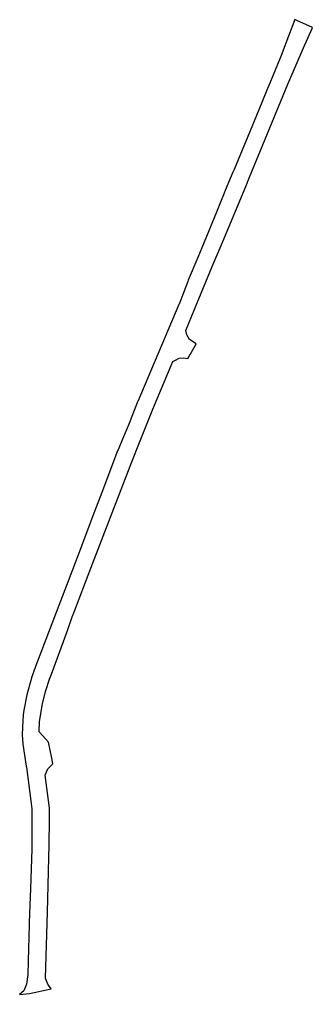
# Model space of a CAD drawing. Extents: x 536259 to 536410, y 1836562 to 1837376.
# Drawn here: x 536258.9 to 536361.8, y 1837033.4 to 1837376.2 of the extents above; entities that cross this region are included whole.
import ezdxf

# ---------------------------------------------------------------- set-up
doc = ezdxf.new("R2010")
doc.units = 0
doc.layers.add('Level 52', color=7, linetype='Continuous')

msp = doc.modelspace()

# ---------------------------------------------------------------- linework, layer by layer
at = {"layer": 'Level 52'}
for p, q in [((536355.65, 1837376.24), (536351.2, 1837364.56)), ((536351.15, 1837364.43), (536347.05, 1837354.39)), ((536351.2, 1837364.56), (536351.15, 1837364.43)), ((536346.07, 1837352), (536344.28, 1837347.65)), ((536346.94, 1837354.11), (536346.07, 1837352)), ((536347.05, 1837354.39), (536346.94, 1837354.11)), ((536342.96, 1837344.44), (536339.14, 1837335.13)), ((536344.28, 1837347.65), (536342.96, 1837344.44)), ((536339.14, 1837335.13), (536337.09, 1837330.24)), ((536337.09, 1837330.24), (536334.25, 1837323.47)), ((536333.85, 1837322.51), (536331.18, 1837316.06)), ((536334.25, 1837323.47), (536333.85, 1837322.51)), ((536330.79, 1837315.11), (536329.3, 1837311.4)), ((536331.18, 1837316.06), (536330.79, 1837315.11)), ((536329.3, 1837311.4), (536328.13, 1837308.52)), ((536328.13, 1837308.52), (536323.82, 1837297.94)), ((536323.82, 1837297.94), (536321.55, 1837292.58)), ((536321.55, 1837292.58), (536318.17, 1837284.58)), ((536317.98, 1837284.08), (536314.95, 1837276.14)), ((536318.17, 1837284.58), (536317.98, 1837284.08)), ((536314.91, 1837276.02), (536300.41, 1837241.86)), ((536314.95, 1837276.14), (536314.91, 1837276.02)), ((536300.36, 1837241.75), (536297.81, 1837235.1)), ((536300.41, 1837241.86), (536300.36, 1837241.75)), ((536297.66, 1837234.72), (536295.09, 1837228.65)), ((536297.81, 1837235.1), (536297.66, 1837234.72)), ((536295.09, 1837228.65), (536293.51, 1837224.92)), ((536293.33, 1837224.5), (536287.76, 1837209.93)), ((536293.51, 1837224.92), (536293.33, 1837224.5)), ((536287.76, 1837209.93), (536285.2, 1837203.24)), ((536285.2, 1837203.24), (536279.07, 1837186.74)), ((536279.07, 1837186.74), (536266.03, 1837152.71)), ((536266.03, 1837152.71), (536264.57, 1837148.71)), ((536264.57, 1837148.71), (536263.23, 1837145.06)), ((536263.23, 1837145.06), (536261.47, 1837138.8)), ((536261.47, 1837138.8), (536260.46, 1837133.4)), ((536260.15, 1837131.77), (536260.07, 1837129.67)), ((536260.46, 1837133.4), (536260.15, 1837131.77)), ((536260.07, 1837129.67), (536259.88, 1837124.84)), ((536259.88, 1837124.84), (536260.09, 1837121.42)), ((536260.09, 1837121.42), (536261.29, 1837113.69)), ((536261.29, 1837113.69), (536261.35, 1837113.29)), ((536261.35, 1837113.29), (536262.88, 1837101.42)), ((536262.88, 1837101.42), (536263.24, 1837098.62)), ((536263.24, 1837098.62), (536263.28, 1837084.52)), ((536263.28, 1837084.52), (536262.81, 1837070.7)), ((536262.81, 1837070.63), (536262.34, 1837058.84)), ((536262.81, 1837070.7), (536262.81, 1837070.63)), ((536262.3, 1837057.95), (536261.92, 1837045.07)), ((536262.34, 1837058.84), (536262.3, 1837058.04)), ((536262.3, 1837058.04), (536262.3, 1837057.95)), ((536261.92, 1837045.07), (536261.79, 1837040.43)), ((536261.79, 1837040.43), (536261.37, 1837036.99)), ((536261.37, 1837036.99), (536260.45, 1837034.71)), ((536260.45, 1837034.71), (536258.9, 1837033.37))]:
    msp.add_line(p, q, dxfattribs=at)
msp.add_lwpolyline([(536258.9, 1837033.37), (536262.4, 1837033.71), (536270.04, 1837035.33), (536269.12, 1837036.63), (536268.82, 1837036.96), (536268.17, 1837038.71), (536268.05, 1837039.15), (536268.68, 1837062.38), (536269.37, 1837086.07), (536269.49, 1837094.66), (536269.4, 1837098.9), (536267.93, 1837110.52), (536268.86, 1837112.7), (536270.61, 1837114.48), (536270.21, 1837116.5), (536269.09, 1837122.15), (536267.09, 1837124.3), (536265.75, 1837125.75), (536265.9, 1837129.33), (536267.03, 1837135.56), (536268.07, 1837139.91), (536268.2, 1837140.33), (536269.44, 1837144.21), (536270.11, 1837146.04), (536275.59, 1837161.04), (536277.45, 1837166.14), (536277.96, 1837167.54), (536283.95, 1837183.25), (536298.3, 1837220.65), (536301.01, 1837227.47), (536305.7, 1837239.17), (536312.74, 1837255.99), (536313.46, 1837256.37), (536314.99, 1837257.19), (536316.45, 1837257.31), (536317.99, 1837256.98), (536318.03, 1837257.05), (536320.24, 1837260.87), (536321, 1837262.19), (536318.67, 1837263.68), (536317.65, 1837265.4), (536317.56, 1837265.87), (536317.36, 1837266.88), (536320.46, 1837274.58), (536326.62, 1837289.42), (536329.75, 1837296.8), (536338.38, 1837317.57), (536339.69, 1837320.77), (536353.13, 1837353.48), (536358.69, 1837366.26), (536361.65, 1837373.05), (536361.82, 1837373.44), (536356.31, 1837375.94), (536355.65, 1837376.24)], dxfattribs=at)

doc.saveas('drawing.dxf')
